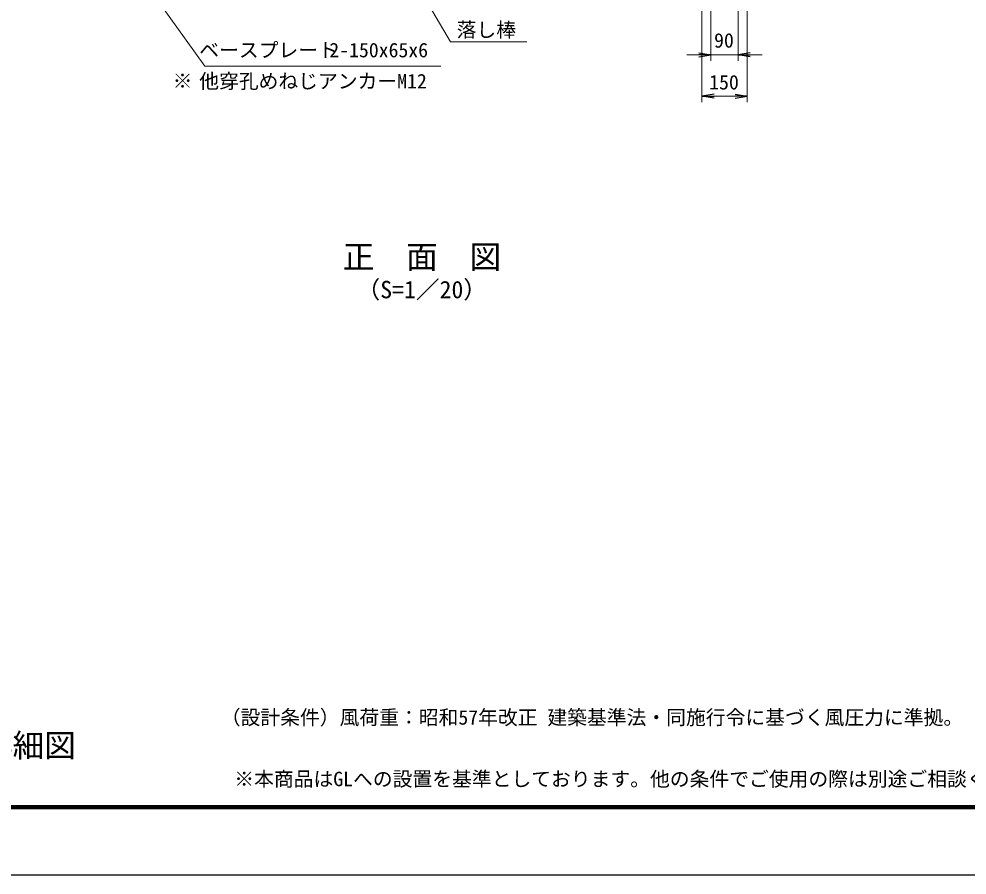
# Model space of a CAD drawing. Units: millimetres, scale not verified. Extents: x -1370 to 7030, y -2970 to 2970.
# Drawn here: x 1453 to 4594, y -2970 to -132 of the extents above; entities that cross this region are included whole.
import ezdxf
from ezdxf.enums import TextEntityAlignment as Align

# ---------------------------------------------------------------- set-up
doc = ezdxf.new("R2010")
doc.units = ezdxf.units.MM
doc.header["$LTSCALE"] = 20
for name, color, linetype, lineweight in [('0-5_D-STR-TXT', 7, 'Continuous', 13), ('0-8_D-STR-DIM', 7, 'Continuous', 13), ('0-9_0', 7, 'Continuous', 25), ('0-E_D-TTL', 7, 'Continuous', 25)]:
    doc.layers.add(name, color=color, linetype=linetype, lineweight=lineweight)
doc.layers.add('0-B_D-TTL-TXT', color=7, linetype='Continuous')
doc.styles.add('ＭＳ ゴシック', font='')
doc.styles.get('ＭＳ ゴシック').set_extended_font_data('MS Gothic')

# ---------------------------------------------------------------- blocks, each defined once
blk = doc.blocks.new('_Open')
at = {"layer": '0-9_0'}
blk.add_line((-20, 3.33), (0, 0), dxfattribs=at)
blk.add_lwpolyline([(-20, -3.33), (0, 0), (-20, 0)], dxfattribs=at)

msp = doc.modelspace()

# ---------------------------------------------------------------- linework, layer by layer
at = {"layer": '0-5_D-STR-TXT'}
msp.add_lwpolyline([(1894.6, -32.68), (1865.93, -4.01), (1889.18, -36.56), (2069.22, -288.62), (2844.06, -288.62), (2851.26, -288.62)], dxfattribs=at)
at = {"layer": '0-8_D-STR-DIM'}
for p, q in [((3715.93, -27.01), (3715.93, -408.02)), ((3865.93, -27.01), (3865.93, -408.02)), ((3745.92, -96.11), (3745.92, -270.84)), ((3835.92, -96.11), (3835.92, -270.84)), ((3705.92, -250.84), (3665.92, -250.84)), ((3745.92, -250.84), (3835.92, -250.84)), ((3875.92, -250.84), (3915.92, -250.84)), ((3755.93, -388.02), (3825.93, -388.02))]:
    msp.add_line(p, q, dxfattribs=at)
msp.add_lwpolyline([(2794.13, -41.78), (2768.36, -10.48), (2788.36, -45.12), (2882.38, -207.97), (3128.2, -207.97), (3135.4, -207.97)], dxfattribs=at)
at = {"layer": '0-E_D-TTL', "color": 2}
msp.add_lwpolyline([(-1370.4, 2970), (7029.6, 2970), (7029.6, -2970), (-1370.4, -2970)], close=True, dxfattribs=at)
at = {"layer": '0-E_D-TTL'}
for points in [[(-1100.4, 2750), (6759.6, 2750), (6759.6, -2750), (-1100.4, -2750)], [(-1097.9, 2747.5), (6757.1, 2747.5), (6757.1, -2747.5), (-1097.9, -2747.5)], [(-1095.4, 2745), (6754.6, 2745), (6754.6, -2745), (-1095.4, -2745)], [(-1092.9, 2742.5), (6752.1, 2742.5), (6752.1, -2742.5), (-1092.9, -2742.5)], [(-1090.4, 2740), (6749.6, 2740), (6749.6, -2740), (-1090.4, -2740)]]:
    msp.add_lwpolyline(points, close=True, dxfattribs=at)

# ---------------------------------------------------------------- block references
at = {"layer": '0-8_D-STR-DIM', "xscale": 2, "yscale": 2}
for p in [(3745.92, -250.84), (3865.93, -388.02)]:
    msp.add_blockref('_Open', p, dxfattribs=at)
at = {"layer": '0-8_D-STR-DIM', "xscale": 2, "yscale": 2, "rotation": 180}
for p in [(3835.92, -250.84), (3715.93, -388.02)]:
    msp.add_blockref('_Open', p, dxfattribs=at)

# ---------------------------------------------------------------- texts
at = {"layer": '0-5_D-STR-TXT', "style": 'ＭＳ ゴシック'}
for s, p in [('落し棒', (2903.17, -206.02)), ('ベースプレート', (2050.54, -273.22)), (' 2-150x65x6', (2448.7, -273.22)), ('※', (1962.26, -375.43)), ('他穿孔めねじアンカーM12', (2050.3, -376.24)), ('※本商品はGLへの設置を基準としております。他の条件でご使用の際は別途ご相談ください。', (2166.53, -2689.87))]:
    msp.add_text(s, height=48.09, dxfattribs=at).set_placement(p, align=Align.BOTTOM_LEFT)
at = {"layer": '0-8_D-STR-DIM', "style": 'ＭＳ ゴシック'}
for s, p in [('90', (3756.18, -241.17)), ('150', (3740, -379.88))]:
    msp.add_text(s, height=48.09, dxfattribs=at).set_placement(p, align=Align.BOTTOM_LEFT)
at = {"layer": '0-B_D-TTL-TXT', "style": 'ＭＳ ゴシック'}
for s, height, p in [('正\u3000面\u3000図', 76.98, (2525.83, -981.84)), ('（S=1／20）', 57.77, (2571.31, -1075.03)), ('（設計条件）風荷重：昭和57年改正 建築基準法・同施行令に基づく風圧力に準拠。', 48.09, (2121.79, -2485.76)), ('両開き施錠詳細図', 76.98, (801.78, -2601.74))]:
    msp.add_text(s, height=height, dxfattribs=at).set_placement(p, align=Align.BOTTOM_LEFT)

doc.saveas('drawing.dxf')
